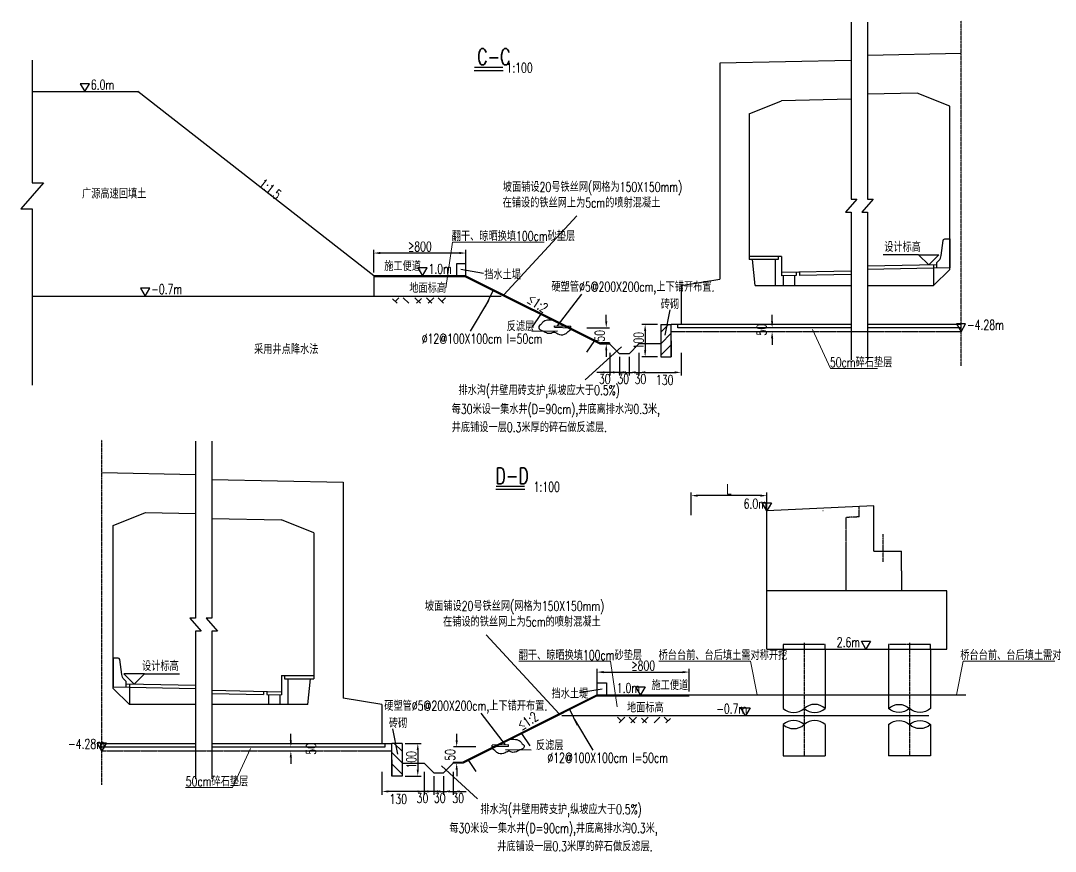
# Model space of a CAD drawing. Header units: millimetres. Extents: x -13998 to 787, y -12849 to 2859.
# Drawn here: x -10049 to -6859, y -11026 to -8465 of the extents above; entities that cross this region are included whole.
import ezdxf
from ezdxf.enums import TextEntityAlignment as Align

# ---------------------------------------------------------------- set-up
doc = ezdxf.new("R2010")
doc.units = ezdxf.units.MM
doc.header["$LTSCALE"] = 0.25
doc.header["$MEASUREMENT"] = 0
doc.linetypes.add('ACAD_ISO04W100', pattern=[30, 24, -3, 0, -3])
doc.linetypes.add('DASHED', pattern=[0.75, 0.5, -0.25])
for name, color, linetype in [('C3', 3, 'Continuous'), ('DIM', 3, 'Continuous'), ('GJ', 4, 'Continuous'), ('GZ', 3, 'Continuous'), ('LG', 1, 'Continuous'), ('TEX文字', 7, 'Continuous'), ('中心线', 5, 'ACAD_ISO04W100'), ('文字', 7, 'Continuous'), ('次轮廓线', 7, 'Continuous'), ('虚线', 2, 'DASHED'), ('轮廓线', 1, 'Continuous')]:
    doc.layers.add(name, color=color, linetype=linetype)
doc.layers.add('引线', color=7, linetype='Continuous', lineweight=13)
doc.styles.get("Standard").update_dxf_attribs({"font": 'simplex1.shx', "width": 0.7, "bigfont": 'hztxt.shx'})
doc.dimstyles.new('10', dxfattribs={"dimscale": 10, "dimtxt": 3, "dimasz": 2, "dimexe": 1, "dimexo": 1, "dimgap": 0.5, "dimtad": 1, "dimdec": 1, "dimdsep": 46, "dimtxsty": 'Standard', "dimcen": 0.5, "dimadec": 0, "dimazin": 0, "dimtfac": 1, "dimtdec": 1, "dimtofl": 0, "dimtmove": 2, "dimatfit": 3, "dimfxl": 0, "dimtolj": 1, "dimtzin": 0, "dimarcsym": 0})

# ---------------------------------------------------------------- blocks, each defined once
blk = doc.blocks.new('*D1')
at = {"layer": 'Defpoints', "color": 0, "ltscale": 100}
for p in [(-8143.2, -9461.8), (-8173.2, -9491.8), (-8143.2, -9549.4)]:
    blk.add_point(p, dxfattribs=at)
at = {"layer": 'DIM', "color": 0, "lineweight": -2, "ltscale": 100}
for p, q in [((-8173.2, -9501.8), (-8173.2, -9559.4)), ((-8143.2, -9489.4), (-8143.2, -9559.4)), ((-8193.2, -9549.4), (-8213.2, -9549.4)), ((-8123.2, -9549.4), (-8103.2, -9549.4))]:
    blk.add_line(p, q, dxfattribs=at)
at = {"layer": 'DIM', "color": 0, "ltscale": 100}
for points in [[(-8193.2, -9546), (-8193.2, -9552.7), (-8173.2, -9549.4)], [(-8123.2, -9546), (-8123.2, -9552.7), (-8143.2, -9549.4)]]:
    blk.add_solid(points, dxfattribs=at)
at = {"layer": 'DIM', "color": 0, "ltscale": 100, "insert": (-8138.3, -9569.9), "char_height": 30, "attachment_point": 5}
blk.add_mtext('\\A1;30', dxfattribs=at)
blk = doc.blocks.new('*D2')
at = {"layer": 'Defpoints', "color": 0, "ltscale": 100}
for p in [(-8075.2, -9401.8), (-8123.8, -9501.8), (-8075.2, -9501.8)]:
    blk.add_point(p, dxfattribs=at)
at = {"layer": 'DIM', "color": 0, "lineweight": -2, "ltscale": 100}
for p, q in [((-8085.2, -9401.8), (-8133.8, -9401.8)), ((-8123.8, -9421.8), (-8123.8, -9481.8)), ((-8085.2, -9501.8), (-8133.8, -9501.8))]:
    blk.add_line(p, q, dxfattribs=at)
at = {"layer": 'DIM', "color": 0, "ltscale": 100}
for points in [[(-8127.1, -9421.8), (-8120.5, -9421.8), (-8123.8, -9401.8)], [(-8127.1, -9481.8), (-8120.5, -9481.8), (-8123.8, -9501.8)]]:
    blk.add_solid(points, dxfattribs=at)
at = {"layer": 'DIM', "color": 0, "ltscale": 100, "insert": (-8143.8, -9451.8), "char_height": 30, "attachment_point": 5, "rotation": 90}
blk.add_mtext('\\A1;100', dxfattribs=at)
blk = doc.blocks.new('*D3')
at = {"layer": 'Defpoints', "color": 0, "ltscale": 100}
for p in [(-8013.2, -9401.8), (-8143.2, -9461.8), (-8013.2, -9549.4)]:
    blk.add_point(p, dxfattribs=at)
at = {"layer": 'DIM', "color": 0, "lineweight": -2, "ltscale": 100}
for p, q in [((-8143.2, -9489.4), (-8143.2, -9559.4)), ((-8013.2, -9489.4), (-8013.2, -9559.4)), ((-8123.2, -9549.4), (-8033.2, -9549.4))]:
    blk.add_line(p, q, dxfattribs=at)
at = {"layer": 'DIM', "color": 0, "ltscale": 100}
for points in [[(-8123.2, -9546), (-8123.2, -9552.7), (-8143.2, -9549.4)], [(-8033.2, -9546), (-8033.2, -9552.7), (-8013.2, -9549.4)]]:
    blk.add_solid(points, dxfattribs=at)
at = {"layer": 'DIM', "color": 0, "ltscale": 100, "insert": (-8063.6, -9572.9), "char_height": 30, "attachment_point": 5}
blk.add_mtext('\\A1;130', dxfattribs=at)
blk = doc.blocks.new('*D4')
at = {"layer": 'Defpoints', "color": 0, "ltscale": 100}
for p in [(-8203.2, -9491.8), (-8173.2, -9491.8), (-8173.2, -9549.4)]:
    blk.add_point(p, dxfattribs=at)
at = {"layer": 'DIM', "color": 0, "lineweight": -2, "ltscale": 100}
for p, q in [((-8203.2, -9501.8), (-8203.2, -9559.4)), ((-8173.2, -9501.8), (-8173.2, -9559.4)), ((-8223.2, -9549.4), (-8243.2, -9549.4)), ((-8153.2, -9549.4), (-8133.2, -9549.4))]:
    blk.add_line(p, q, dxfattribs=at)
at = {"layer": 'DIM', "color": 0, "ltscale": 100}
for points in [[(-8223.2, -9546), (-8223.2, -9552.7), (-8203.2, -9549.4)], [(-8153.2, -9546), (-8153.2, -9552.7), (-8173.2, -9549.4)]]:
    blk.add_solid(points, dxfattribs=at)
at = {"layer": 'DIM', "color": 0, "ltscale": 100, "insert": (-8191.4, -9569.3), "char_height": 30, "attachment_point": 5}
blk.add_mtext('\\A1;30', dxfattribs=at)
blk = doc.blocks.new('*D5')
at = {"layer": 'Defpoints', "color": 0, "ltscale": 100}
for p in [(-8233.2, -9461.8), (-8203.2, -9491.8), (-8203.2, -9549.4)]:
    blk.add_point(p, dxfattribs=at)
at = {"layer": 'DIM', "color": 0, "lineweight": -2, "ltscale": 100}
for p, q in [((-8233.2, -9489.4), (-8233.2, -9559.4)), ((-8203.2, -9501.8), (-8203.2, -9559.4)), ((-8253.2, -9549.4), (-8273.2, -9549.4)), ((-8183.2, -9549.4), (-8163.2, -9549.4))]:
    blk.add_line(p, q, dxfattribs=at)
at = {"layer": 'DIM', "color": 0, "ltscale": 100}
for points in [[(-8253.2, -9546), (-8253.2, -9552.7), (-8233.2, -9549.4)], [(-8183.2, -9546), (-8183.2, -9552.7), (-8203.2, -9549.4)]]:
    blk.add_solid(points, dxfattribs=at)
at = {"layer": 'DIM', "color": 0, "ltscale": 100, "insert": (-8248.4, -9569.9), "char_height": 30, "attachment_point": 5}
blk.add_mtext('\\A1;30', dxfattribs=at)
blk = doc.blocks.new('*D6')
at = {"layer": 'Defpoints', "color": 0, "ltscale": 100}
for p in [(-8313.2, -9411.8), (-8243.7, -9411.8), (-8263.2, -9461.8)]:
    blk.add_point(p, dxfattribs=at)
at = {"layer": 'DIM', "color": 0, "lineweight": -2, "ltscale": 100}
for p, q in [((-8243.7, -9391.8), (-8243.7, -9371.8)), ((-8303.2, -9411.8), (-8233.7, -9411.8)), ((-8253.2, -9461.8), (-8233.7, -9461.8)), ((-8243.7, -9481.8), (-8243.7, -9501.8))]:
    blk.add_line(p, q, dxfattribs=at)
at = {"layer": 'DIM', "color": 0, "ltscale": 100}
for points in [[(-8247.1, -9391.8), (-8240.4, -9391.8), (-8243.7, -9411.8)], [(-8247.1, -9481.8), (-8240.4, -9481.8), (-8243.7, -9461.8)]]:
    blk.add_solid(points, dxfattribs=at)
at = {"layer": 'DIM', "color": 0, "ltscale": 100, "insert": (-8263.7, -9436.8), "char_height": 30, "attachment_point": 5, "rotation": 90}
blk.add_mtext('\\A1;50', dxfattribs=at)
blk = doc.blocks.new('*D7')
at = {"layer": 'Defpoints', "color": 0, "ltscale": 100}
for p in [(-8960.6, -9181.5), (-8676.7, -9251.7), (-8960.6, -9254.7)]:
    blk.add_point(p, dxfattribs=at)
at = {"layer": 'DIM', "color": 0, "lineweight": -2, "ltscale": 100}
for p, q in [((-8960.6, -9241.5), (-8960.6, -9171.5)), ((-8696.7, -9181.5), (-8940.6, -9181.5)), ((-8676.7, -9241.5), (-8676.7, -9171.5))]:
    blk.add_line(p, q, dxfattribs=at)
at = {"layer": 'DIM', "color": 0, "ltscale": 100}
for points in [[(-8940.6, -9178.1), (-8940.6, -9184.8), (-8960.6, -9181.5)], [(-8696.7, -9178.1), (-8696.7, -9184.8), (-8676.7, -9181.5)]]:
    blk.add_solid(points, dxfattribs=at)
at = {"layer": 'DIM', "color": 0, "ltscale": 100, "insert": (-8818.7, -9161.5), "char_height": 30, "attachment_point": 5}
blk.add_mtext('\\A1;≥800', dxfattribs=at)
blk = doc.blocks.new('*D9')
at = {"layer": 'Defpoints', "color": 0, "ltscale": 100}
for p in [(-7693.4, -9411.8), (-7732.3, -9424.3), (-7693.4, -9424.3)]:
    blk.add_point(p, dxfattribs=at)
at = {"layer": 'DIM', "color": 0, "lineweight": -2, "ltscale": 100}
for p, q in [((-7732.3, -9391.8), (-7732.3, -9371.8)), ((-7703.4, -9411.8), (-7742.3, -9411.8)), ((-7703.4, -9424.3), (-7742.3, -9424.3)), ((-7732.3, -9444.3), (-7732.3, -9464.3))]:
    blk.add_line(p, q, dxfattribs=at)
at = {"layer": 'DIM', "color": 0, "ltscale": 100}
for points in [[(-7735.6, -9391.8), (-7728.9, -9391.8), (-7732.3, -9411.8)], [(-7735.6, -9444.3), (-7728.9, -9444.3), (-7732.3, -9424.3)]]:
    blk.add_solid(points, dxfattribs=at)
at = {"layer": 'DIM', "color": 0, "ltscale": 100, "insert": (-7764.8, -9418), "char_height": 30, "attachment_point": 5, "rotation": 90}
blk.add_mtext('\\A1;50', dxfattribs=at)
blk = doc.blocks.new('*D50')
at = {"layer": 'Defpoints', "color": 0, "ltscale": 100}
for p in [(-8805.5, -10753.9), (-8775.5, -10783.9), (-8805.5, -10841.4)]:
    blk.add_point(p, dxfattribs=at)
at = {"layer": 'DIM', "color": 0, "lineweight": -2, "ltscale": 100}
for p, q in [((-8805.5, -10781.4), (-8805.5, -10851.4)), ((-8775.5, -10793.9), (-8775.5, -10851.4)), ((-8825.5, -10841.4), (-8845.5, -10841.4)), ((-8755.5, -10841.4), (-8735.5, -10841.4))]:
    blk.add_line(p, q, dxfattribs=at)
at = {"layer": 'DIM', "color": 0, "ltscale": 100}
for points in [[(-8825.5, -10838.1), (-8825.5, -10844.8), (-8805.5, -10841.4)], [(-8755.5, -10838.1), (-8755.5, -10844.8), (-8775.5, -10841.4)]]:
    blk.add_solid(points, dxfattribs=at)
at = {"layer": 'DIM', "color": 0, "ltscale": 100, "insert": (-8810.4, -10861.9), "char_height": 30, "attachment_point": 5}
blk.add_mtext('\\A1;30', dxfattribs=at)
blk = doc.blocks.new('*D51')
at = {"layer": 'Defpoints', "color": 0, "ltscale": 100}
for p in [(-8873.5, -10693.9), (-8873.5, -10793.9), (-8824.9, -10793.9)]:
    blk.add_point(p, dxfattribs=at)
at = {"layer": 'DIM', "color": 0, "lineweight": -2, "ltscale": 100}
for p, q in [((-8863.5, -10693.9), (-8814.9, -10693.9)), ((-8824.9, -10713.9), (-8824.9, -10773.9)), ((-8863.5, -10793.9), (-8814.9, -10793.9))]:
    blk.add_line(p, q, dxfattribs=at)
at = {"layer": 'DIM', "color": 0, "ltscale": 100}
for points in [[(-8828.2, -10713.9), (-8821.6, -10713.9), (-8824.9, -10693.9)], [(-8828.2, -10773.9), (-8821.6, -10773.9), (-8824.9, -10793.9)]]:
    blk.add_solid(points, dxfattribs=at)
at = {"layer": 'DIM', "color": 0, "ltscale": 100, "insert": (-8844.9, -10743.9), "char_height": 30, "attachment_point": 5, "rotation": 90}
blk.add_mtext('\\A1;100', dxfattribs=at)
blk = doc.blocks.new('*D52')
at = {"layer": 'Defpoints', "color": 0, "ltscale": 100}
for p in [(-8935.5, -10693.9), (-8805.5, -10753.9), (-8935.5, -10841.4)]:
    blk.add_point(p, dxfattribs=at)
at = {"layer": 'DIM', "color": 0, "lineweight": -2, "ltscale": 100}
for p, q in [((-8935.5, -10781.4), (-8935.5, -10851.4)), ((-8805.5, -10781.4), (-8805.5, -10851.4)), ((-8825.5, -10841.4), (-8915.5, -10841.4))]:
    blk.add_line(p, q, dxfattribs=at)
at = {"layer": 'DIM', "color": 0, "ltscale": 100}
for points in [[(-8915.5, -10838.1), (-8915.5, -10844.8), (-8935.5, -10841.4)], [(-8825.5, -10838.1), (-8825.5, -10844.8), (-8805.5, -10841.4)]]:
    blk.add_solid(points, dxfattribs=at)
at = {"layer": 'DIM', "color": 0, "ltscale": 100, "insert": (-8885.1, -10864.9), "char_height": 30, "attachment_point": 5}
blk.add_mtext('\\A1;130', dxfattribs=at)
blk = doc.blocks.new('*D53')
at = {"layer": 'Defpoints', "color": 0, "ltscale": 100}
for p in [(-8775.5, -10783.9), (-8745.5, -10783.9), (-8775.5, -10841.4)]:
    blk.add_point(p, dxfattribs=at)
at = {"layer": 'DIM', "color": 0, "lineweight": -2, "ltscale": 100}
for p, q in [((-8775.5, -10793.9), (-8775.5, -10851.4)), ((-8745.5, -10793.9), (-8745.5, -10851.4)), ((-8795.5, -10841.4), (-8815.5, -10841.4)), ((-8725.5, -10841.4), (-8705.5, -10841.4))]:
    blk.add_line(p, q, dxfattribs=at)
at = {"layer": 'DIM', "color": 0, "ltscale": 100}
for points in [[(-8795.5, -10838.1), (-8795.5, -10844.8), (-8775.5, -10841.4)], [(-8725.5, -10838.1), (-8725.5, -10844.8), (-8745.5, -10841.4)]]:
    blk.add_solid(points, dxfattribs=at)
at = {"layer": 'DIM', "color": 0, "ltscale": 100, "insert": (-8757.3, -10861.4), "char_height": 30, "attachment_point": 5}
blk.add_mtext('\\A1;30', dxfattribs=at)
blk = doc.blocks.new('*D54')
at = {"layer": 'Defpoints', "color": 0, "ltscale": 100}
for p in [(-8745.5, -10783.9), (-8715.5, -10753.9), (-8745.5, -10841.4)]:
    blk.add_point(p, dxfattribs=at)
at = {"layer": 'DIM', "color": 0, "lineweight": -2, "ltscale": 100}
for p, q in [((-8715.5, -10781.4), (-8715.5, -10851.4)), ((-8745.5, -10793.9), (-8745.5, -10851.4)), ((-8765.5, -10841.4), (-8785.5, -10841.4)), ((-8695.5, -10841.4), (-8675.5, -10841.4))]:
    blk.add_line(p, q, dxfattribs=at)
at = {"layer": 'DIM', "color": 0, "ltscale": 100}
for points in [[(-8765.5, -10838.1), (-8765.5, -10844.8), (-8745.5, -10841.4)], [(-8695.5, -10838.1), (-8695.5, -10844.8), (-8715.5, -10841.4)]]:
    blk.add_solid(points, dxfattribs=at)
at = {"layer": 'DIM', "color": 0, "ltscale": 100, "insert": (-8700.3, -10861.9), "char_height": 30, "attachment_point": 5}
blk.add_mtext('\\A1;30', dxfattribs=at)
blk = doc.blocks.new('*D55')
at = {"layer": 'Defpoints', "color": 0, "ltscale": 100}
for p in [(-8705, -10703.9), (-8635.5, -10703.9), (-8685.5, -10753.9)]:
    blk.add_point(p, dxfattribs=at)
at = {"layer": 'DIM', "color": 0, "lineweight": -2, "ltscale": 100}
for p, q in [((-8705, -10683.9), (-8705, -10663.9)), ((-8645.5, -10703.9), (-8715, -10703.9)), ((-8695.5, -10753.9), (-8715, -10753.9)), ((-8705, -10773.9), (-8705, -10793.9))]:
    blk.add_line(p, q, dxfattribs=at)
at = {"layer": 'DIM', "color": 0, "ltscale": 100}
for points in [[(-8708.3, -10683.9), (-8701.6, -10683.9), (-8705, -10703.9)], [(-8708.3, -10773.9), (-8701.6, -10773.9), (-8705, -10753.9)]]:
    blk.add_solid(points, dxfattribs=at)
at = {"layer": 'DIM', "color": 0, "ltscale": 100, "insert": (-8725, -10728.9), "char_height": 30, "attachment_point": 5, "rotation": 90}
blk.add_mtext('\\A1;50', dxfattribs=at)
blk = doc.blocks.new('*D56')
at = {"layer": 'Defpoints', "color": 0, "ltscale": 100}
for p in [(-7988.1, -10473.5), (-8272, -10543.8), (-7988.1, -10546.8)]:
    blk.add_point(p, dxfattribs=at)
at = {"layer": 'DIM', "color": 0, "lineweight": -2, "ltscale": 100}
for p, q in [((-8272, -10533.5), (-8272, -10463.5)), ((-7988.1, -10533.5), (-7988.1, -10463.5)), ((-8252, -10473.5), (-8008.1, -10473.5))]:
    blk.add_line(p, q, dxfattribs=at)
at = {"layer": 'DIM', "color": 0, "ltscale": 100}
for points in [[(-8252, -10470.2), (-8252, -10476.9), (-8272, -10473.5)], [(-8008.1, -10470.2), (-8008.1, -10476.9), (-7988.1, -10473.5)]]:
    blk.add_solid(points, dxfattribs=at)
at = {"layer": 'DIM', "color": 0, "ltscale": 100, "insert": (-8130, -10453.5), "char_height": 30, "attachment_point": 5}
blk.add_mtext('\\A1;≥800', dxfattribs=at)
blk = doc.blocks.new('*D57')
at = {"layer": 'Defpoints', "color": 0, "ltscale": 100}
for p in [(-9255.3, -10703.9), (-9255.3, -10716.4), (-9216.4, -10716.4)]:
    blk.add_point(p, dxfattribs=at)
at = {"layer": 'DIM', "color": 0, "lineweight": -2, "ltscale": 100}
for p, q in [((-9216.4, -10683.9), (-9216.4, -10663.9)), ((-9245.3, -10703.9), (-9206.4, -10703.9)), ((-9245.3, -10716.4), (-9206.4, -10716.4)), ((-9216.4, -10736.4), (-9216.4, -10756.4))]:
    blk.add_line(p, q, dxfattribs=at)
at = {"layer": 'DIM', "color": 0, "ltscale": 100}
for points in [[(-9219.8, -10683.9), (-9213.1, -10683.9), (-9216.4, -10703.9)], [(-9219.8, -10736.4), (-9213.1, -10736.4), (-9216.4, -10716.4)]]:
    blk.add_solid(points, dxfattribs=at)
at = {"layer": 'DIM', "color": 0, "ltscale": 100, "insert": (-9153.9, -10710.1), "char_height": 30, "attachment_point": 5, "rotation": 90}
blk.add_mtext('\\A1;50', dxfattribs=at)
blk = doc.blocks.new('*D58')
at = {"layer": 'Defpoints', "color": 0, "ltscale": 100}
for p in [(-7982.2, -9929.4), (-7748.4, -10020.6), (-7982.2, -10496.6)]:
    blk.add_point(p, dxfattribs=at)
at = {"layer": 'DIM', "color": 0, "lineweight": -2, "ltscale": 100}
for p, q in [((-7982.2, -9989.4), (-7982.2, -9919.4)), ((-7748.4, -9989.4), (-7748.4, -9919.4)), ((-7768.4, -9929.4), (-7962.2, -9929.4))]:
    blk.add_line(p, q, dxfattribs=at)
at = {"layer": 'DIM', "color": 0, "ltscale": 100}
for points in [[(-7962.2, -9926.1), (-7962.2, -9932.8), (-7982.2, -9929.4)], [(-7768.4, -9926.1), (-7768.4, -9932.8), (-7748.4, -9929.4)]]:
    blk.add_solid(points, dxfattribs=at)
at = {"layer": 'DIM', "color": 0, "ltscale": 100, "insert": (-7865.3, -9909.4), "char_height": 30, "attachment_point": 5}
blk.add_mtext('\\A1;L', dxfattribs=at)

msp = doc.modelspace()

# ---------------------------------------------------------------- hatches: boundary and pattern name
at = {"layer": 'GZ'}
h = msp.add_hatch(dxfattribs=at)
h.set_pattern_fill('ANSI38', color=256, scale=8, style=0)
h.set_pattern_definition([(135, (40191.314, -37223.282), (17.960512, 17.960512), []), (45, (40191.314, -37223.282), (53.881537, 17.960512), [63.5, -38.1])])
h.paths.add_polyline_path([(-8902.61, -9336.44), (-8902.61, -9319.08), (-8731.18, -9319.08), (-8731.18, -9336.44)])
h = msp.add_hatch(dxfattribs=at)
h.set_pattern_fill('ANSI31', color=256, scale=200, style=0)
h.set_pattern_definition([(45, (-61663.85, -36603.823), (-17.67767, 17.67767), [])])
h.paths.add_polyline_path([(-8043.23, -9401.79), (-8075.19, -9401.79), (-8075.19, -9501.79), (-8043.23, -9501.79)])
h = msp.add_hatch(dxfattribs=at)
h.set_pattern_fill('ANSI38', color=256, scale=8, style=0)
h.set_pattern_definition([(45, (-57140.005, -38516.96), (-17.960512, 17.960512), []), (135, (-57140.005, -38516.96), (-53.881537, 17.960512), [63.5, -38.1])])
h.paths.add_polyline_path([(-8046.08, -10630.12), (-8046.08, -10612.75), (-8217.51, -10612.75), (-8217.51, -10630.12)])
h = msp.add_hatch(dxfattribs=at)
h.set_pattern_fill('ANSI31', color=256, scale=200, style=0)
h.set_pattern_definition([(135, (44715.158, -37895.89), (17.67767, 17.67767), [])])
h.paths.add_polyline_path([(-8905.46, -10693.86), (-8873.5, -10693.86), (-8873.5, -10793.86), (-8905.46, -10793.86)])

# ---------------------------------------------------------------- linework, layer by layer
for p, q in [((-8650.86, -8618.45), (-8562.13, -8618.45)), ((-10014.49, -8683.7), (-9688.75, -8683.7)), ((-9688.75, -8683.7), (-9688.75, -8684.7)), ((-8960.62, -9251.7), (-9688.75, -8683.7)), ((-9688.75, -8684.7), (-9687.55, -8684.7)), ((-7281.3, -9186.47), (-7389.4, -9186.47)), ((-8676.7, -9214.64), (-8705.85, -9214.64)), ((-8705.85, -9214.64), (-8705.85, -9251.7)), ((-8676.7, -9251.7), (-8676.7, -9214.64)), ((-8960.62, -9251.7), (-8960.62, -9314.26)), ((-10014.49, -9314.26), (-8567.76, -9314.26)), ((-8023.23, -9411.79), (-8023.23, -9401.79)), ((-7488.8, -9411.79), (-8023.23, -9411.79)), ((-7149.48, -9411.79), (-7438.04, -9411.79)), ((-8495.32, -9910.51), (-8584.04, -9910.51)), ((-7574.43, -9976.77), (-7575.63, -9976.77)), ((-7574.43, -9975.77), (-7574.43, -9976.77)), ((-7333.41, -10160.92), (-7333.41, -10222.89)), ((-9667.39, -10478.54), (-9559.29, -10478.54)), ((-8271.99, -10543.77), (-8271.99, -10506.71)), ((-8271.99, -10506.71), (-8242.84, -10506.71)), ((-8242.84, -10506.71), (-8242.84, -10543.77)), ((-7988.07, -10543.77), (-7134.42, -10543.77)), ((-7248.69, -10607.94), (-8380.93, -10607.94)), ((-9799.21, -10703.86), (-9510.65, -10703.86)), ((-9459.89, -10703.86), (-8925.46, -10703.86)), ((-8925.46, -10703.86), (-8925.46, -10693.86))]:
    msp.add_line(p, q)
msp.add_lwpolyline([(-10014.49, -8586.37), (-10014.49, -8964.76), (-9979.49, -8964.76), (-10049.49, -9044.76), (-10014.49, -9044.76), (-10014.49, -9588.9)])
for points in [[(-8650.86, -8608.45, 4, 4, 0), (-8562.13, -8608.45, 0.4, 0.4, 0)], [(-8495.32, -9900.51, 4, 4, 0), (-8584.04, -9900.51, 0.4, 0.4, 0)]]:
    msp.add_lwpolyline(points, format="xyseb")
for points in [[(-9851.62, -8683.7), (-9837.55, -8659.34), (-9865.68, -8659.34)], [(-8810.5, -9251.7), (-8796.44, -9227.34), (-8824.57, -9227.34)], [(-9665.48, -9314.26), (-9651.42, -9289.91), (-9679.54, -9289.91)], [(-7149.48, -9424.29), (-7135.42, -9399.93), (-7163.55, -9399.93)], [(-7748.41, -9975.77), (-7762.47, -9951.41), (-7734.35, -9951.41)], [(-7443.05, -10402.89), (-7457.11, -10378.53), (-7428.98, -10378.53)], [(-8138.19, -10543.77), (-8152.25, -10519.41), (-8124.12, -10519.41)], [(-7814.49, -10607.94), (-7828.56, -10583.58), (-7800.43, -10583.58)], [(-9799.21, -10716.36), (-9813.27, -10692), (-9785.14, -10692)]]:
    msp.add_lwpolyline(points, close=True)
at = {"layer": 'Defpoints', "color": 9}
for p, q in [((-7893.23, -8605.29), (-7893.23, -8665.29)), ((-7234.48, -9217.99), (-7234.48, -9281.49)), ((-9055.46, -9897.36), (-9055.46, -9957.36)), ((-9714.21, -10510.06), (-9714.21, -10573.56))]:
    msp.add_line(p, q, dxfattribs=at)
at = {"layer": 'GJ'}
for p, q in [((-8616.42, -9346.2), (-8592.7, -9297.06)), ((-8470.81, -9408.67), (-8445, -9370.91)), ((-8303.53, -9487.55), (-8278.74, -9450.68)), ((-8332.27, -10638.26), (-8355.99, -10589.13)), ((-8477.88, -10700.74), (-8503.69, -10662.97)), ((-8645.16, -10779.62), (-8669.95, -10742.75))]:
    msp.add_line(p, q, dxfattribs=at)
at = {"layer": 'GZ', "ltscale": 100}
for p, q in [((-8559.65, -9310.23), (-8334.7, -9066.46)), ((-8622.63, -9244.49), (-8692.43, -9232.68)), ((-8394.48, -9406.07), (-8319.32, -9308.47)), ((-8607.37, -9327.44), (-8663.6, -9422.08)), ((-8403.27, -9410.46), (-8403.12, -9405.46)), ((-8403.27, -9410.46), (-8353.3, -9411.96)), ((-8403.12, -9405.46), (-8353.15, -9406.96)), ((-8353.3, -9411.96), (-8353.15, -9406.96)), ((-8013.23, -9401.79), (-8043.23, -9401.79)), ((-8473.49, -9422.16), (-8393.75, -9421.44)), ((-8043.23, -9451.79), (-8043.23, -9501.79)), ((-8389.04, -10602.29), (-8613.99, -10358.52)), ((-8326.06, -10536.56), (-8256.26, -10524.75)), ((-8554.21, -10698.13), (-8629.37, -10600.53)), ((-8341.32, -10619.51), (-8285.09, -10714.15)), ((-8935.46, -10693.86), (-8905.46, -10693.86)), ((-8545.57, -10697.53), (-8595.54, -10699.03)), ((-8595.39, -10704.03), (-8595.54, -10699.03)), ((-8545.42, -10702.53), (-8595.39, -10704.03)), ((-8475.2, -10714.22), (-8554.94, -10713.5)), ((-8545.42, -10702.53), (-8545.57, -10697.53)), ((-8905.46, -10743.86), (-8905.46, -10793.86))]:
    msp.add_line(p, q, dxfattribs=at)
at = {"layer": 'GZ'}
for p, q in [((-8061.85, -9434.16), (-8047.14, -9356.66)), ((-8308.3, -9572.54), (-8196.96, -9470.71)), ((-8886.84, -10726.23), (-8901.55, -10648.73)), ((-8640.39, -10864.61), (-8751.74, -10762.77))]:
    msp.add_line(p, q, dxfattribs=at)
at = {"layer": 'GZ', "ltscale": 100}
for points in [[(-8410.52, -9388.15), (-8412.13, -9388.23), (-8419.89, -9388.53), (-8430.21, -9388.47), (-8440.72, -9394.9), (-8444.55, -9402.54), (-8453.05, -9407.1), (-8451.1, -9417.19), (-8439.74, -9420.23), (-8429.31, -9427.59), (-8415.76, -9430.16), (-8404.61, -9423.24), (-8391.39, -9432.47), (-8374.72, -9434.95), (-8364.2, -9426.8), (-8358.64, -9420.89), (-8354.77, -9418.76), (-8352.91, -9417.74)], [(-8538.18, -10680.22), (-8536.56, -10680.29), (-8528.8, -10680.6), (-8518.49, -10680.54), (-8507.97, -10686.97), (-8504.14, -10694.6), (-8495.64, -10699.16), (-8497.59, -10709.26), (-8508.95, -10712.3), (-8519.38, -10719.66), (-8532.93, -10722.22), (-8544.09, -10715.31), (-8557.3, -10724.53), (-8573.98, -10727.01), (-8584.49, -10718.87), (-8590.05, -10712.96), (-8593.92, -10710.83), (-8595.78, -10709.8)]]:
    msp.add_open_spline(points, degree=3, knots=[26.1571072, 26.1571072, 26.1571072, 26.1571072, 30.9660971, 49.1904771, 56.1751731, 66.5971793, 74.3114381, 81.9656452, 90.6075445, 106.9381731, 121.2654854, 128.4376903, 143.436892, 163.6552728, 174.829601, 181.6604288, 187.9846861, 187.9846861, 187.9846861, 187.9846861], dxfattribs=at)
at = {"layer": 'LG'}
for p, q in [((-8676.7, -9251.7), (-8960.62, -9251.7)), ((-8676.7, -9251.7), (-8262.52, -9458.79)), ((-8677.41, -9254.7), (-8263.23, -9461.79)), ((-8013.23, -9341.78), (-8013.23, -9401.79)), ((-8013.22, -9341.78), (-8013.23, -9341.78)), ((-8075.19, -9401.79), (-8075.19, -9501.79)), ((-8075.19, -9401.79), (-8043.23, -9401.79)), ((-8043.23, -9501.79), (-8043.23, -9401.79)), ((-8263.23, -9461.79), (-8233.23, -9461.79)), ((-8233.23, -9458.79), (-8261.99, -9458.79)), ((-8233.23, -9458.79), (-8233.23, -9461.79)), ((-8075.19, -9501.79), (-8043.23, -9501.79)), ((-8271.99, -10543.77), (-8686.17, -10750.86)), ((-8271.28, -10546.77), (-8685.46, -10753.86)), ((-8271.99, -10543.77), (-7988.07, -10543.77)), ((-8935.47, -10633.85), (-8935.46, -10633.85)), ((-8935.46, -10633.85), (-8935.46, -10693.86)), ((-8905.46, -10793.86), (-8905.46, -10693.86)), ((-8873.5, -10693.86), (-8905.46, -10693.86)), ((-8873.5, -10693.86), (-8873.5, -10793.86)), ((-8715.46, -10750.86), (-8715.46, -10753.86)), ((-8715.46, -10750.86), (-8686.7, -10750.86)), ((-8685.46, -10753.86), (-8715.46, -10753.86)), ((-8873.5, -10793.86), (-8905.46, -10793.86))]:
    msp.add_line(p, q, dxfattribs=at)
at = {"layer": 'LG', "ltscale": 100}
for p, q in [((-8677.41, -9254.7), (-8960.62, -9254.7)), ((-8271.28, -10546.77), (-7988.07, -10546.77))]:
    msp.add_line(p, q, dxfattribs=at)
at = {"layer": 'LG'}
for points in [[(-7488.8, -8469.82), (-7488.8, -9015.29), (-7471.3, -9015.29), (-7506.3, -9055.29), (-7488.8, -9055.29), (-7488.8, -9510.53)], [(-7438.04, -8469.82), (-7438.04, -9015.29), (-7420.54, -9015.29), (-7455.54, -9055.29), (-7438.04, -9055.29), (-7438.04, -9510.53)], [(-8075.19, -9461.79), (-8143.23, -9461.79), (-8173.23, -9491.79), (-8203.23, -9491.79), (-8233.23, -9461.79)], [(-9510.65, -9761.89), (-9510.65, -10307.35), (-9528.15, -10307.35), (-9493.15, -10347.35), (-9510.65, -10347.35), (-9510.65, -10802.59)], [(-9459.89, -9761.89), (-9459.89, -10307.35), (-9477.39, -10307.35), (-9442.39, -10347.35), (-9459.89, -10347.35), (-9459.89, -10802.59)], [(-8873.5, -10753.86), (-8805.46, -10753.86), (-8775.46, -10783.86), (-8745.46, -10783.86), (-8715.46, -10753.86)]]:
    msp.add_lwpolyline(points, dxfattribs=at)
at = {"layer": '中心线'}
for p, q in [((-7149.48, -9529.4), (-7149.48, -8465.08)), ((-9799.21, -10821.47), (-9799.21, -9757.15)), ((-7389.41, -10133.43), (-7389.41, -10048.49)), ((-7633.41, -10382.89), (-7633.41, -10731.5)), ((-7308.41, -10382.89), (-7308.41, -10731.5))]:
    msp.add_line(p, q, dxfattribs=at)
at = {"layer": '引线'}
for p, q in [((-8738.71, -9288.39), (-8718.17, -9147.75)), ((-7607.68, -9417.35), (-7551.99, -9536.94)), ((-8209.98, -10580.46), (-8230.52, -10439.82)), ((-7778.37, -10543.77), (-7798.91, -10439.82)), ((-7163.45, -10543.77), (-7142.91, -10439.82)), ((-9341.01, -10709.42), (-9396.7, -10829.01))]:
    msp.add_line(p, q, dxfattribs=at)
at = {"layer": '引线', "color": 7}
for p, q in [((-8435.5, -9147.75), (-8718.17, -9147.75)), ((-7407.29, -9536.94), (-7551.99, -9536.94)), ((-8513.19, -10439.82), (-8230.52, -10439.82)), ((-8081.58, -10439.82), (-7798.91, -10439.82)), ((-6860.24, -10439.82), (-7142.91, -10439.82)), ((-9541.4, -10829.01), (-9396.7, -10829.01))]:
    msp.add_line(p, q, dxfattribs=at)
at = {"layer": '次轮廓线'}
for p, q in [((-7703.23, -9191.79), (-7803.23, -9191.79)), ((-7713.23, -9201.79), (-7803.23, -9201.79)), ((-7723.23, -9201.79), (-7723.23, -9281.79)), ((-7713.23, -9191.79), (-7713.23, -9201.79)), ((-7703.23, -9191.79), (-7703.23, -9251.89)), ((-7224.48, -9217.79), (-7438.04, -9222.06)), ((-7488.8, -9237.5), (-7703.23, -9241.79)), ((-7658.23, -9250.99), (-7703.23, -9251.89)), ((-7698.23, -9251.79), (-7698.23, -9281.79)), ((-7663.23, -9251.09), (-7663.23, -9281.79)), ((-7658.23, -9240.89), (-7658.23, -9250.99)), ((-7648.23, -9240.69), (-7648.23, -9250.69)), ((-7488.8, -9247.5), (-7648.23, -9250.69)), ((-7184.48, -9226.99), (-7438.04, -9232.06)), ((-7698.41, -10402.89), (-7698.41, -10585.53)), ((-7568.41, -10402.89), (-7568.41, -10585.53)), ((-7373.41, -10402.89), (-7373.41, -10585.53)), ((-7243.41, -10402.89), (-7243.41, -10585.53)), ((-9245.46, -10483.86), (-9245.46, -10543.96)), ((-9245.46, -10483.86), (-9145.46, -10483.86)), ((-9235.46, -10483.86), (-9235.46, -10493.86)), ((-9235.46, -10493.86), (-9145.46, -10493.86)), ((-9225.46, -10493.86), (-9225.46, -10573.86)), ((-9764.21, -10519.06), (-9510.65, -10524.13)), ((-9724.21, -10509.86), (-9510.65, -10514.13)), ((-9459.89, -10529.57), (-9245.46, -10533.86)), ((-9459.89, -10539.57), (-9300.46, -10542.76)), ((-9300.46, -10532.76), (-9300.46, -10542.76)), ((-9290.46, -10532.96), (-9290.46, -10543.06)), ((-9290.46, -10543.06), (-9245.46, -10543.96)), ((-9285.46, -10543.16), (-9285.46, -10573.86)), ((-9250.46, -10543.86), (-9250.46, -10573.86)), ((-7698.41, -10635.33), (-7698.41, -10731.5)), ((-7568.41, -10635.33), (-7568.41, -10731.5)), ((-7373.41, -10635.33), (-7373.41, -10731.5)), ((-7243.41, -10635.33), (-7243.41, -10731.5)), ((-7698.41, -10731.5), (-7568.41, -10731.5)), ((-7243.41, -10731.5), (-7373.41, -10731.5))]:
    msp.add_line(p, q, dxfattribs=at)
at = {"layer": '次轮廓线', "ltscale": 100}
for points in [[(-7224.48, -9227.79), (-7224.48, -9211.53, -0.1989124), (-7223.75, -9209.76), (-7218.17, -9204.18, 0.1667819), (-7210.9, -9189.31), (-7205.03, -9142.37, -0.3782425), (-7200.07, -9137.99), (-7184.48, -9137.99), (-7184.48, -9226.99)], [(-9724.21, -10519.86), (-9724.21, -10503.59, 0.1989124), (-9724.94, -10501.82), (-9730.52, -10496.24, -0.1667819), (-9737.79, -10481.37), (-9743.66, -10434.44, 0.3782425), (-9748.62, -10430.06), (-9764.21, -10430.06), (-9764.21, -10519.06)]]:
    msp.add_lwpolyline(points, format="xyb", dxfattribs=at)
at = {"layer": '次轮廓线'}
for points in [[(-7281.3, -9186.47), (-7217.66, -9186.47), (-7249.48, -9218.29)], [(-9667.39, -10478.54), (-9731.03, -10478.54), (-9699.21, -10510.36)]]:
    msp.add_lwpolyline(points, close=True, dxfattribs=at)
for points in [[(-7698.41, -10585.53, 0.382351), (-7633.41, -10585.53, 0.382351), (-7568.41, -10585.53, 0.382351), (-7633.41, -10585.53)], [(-7243.41, -10585.53, -0.382351), (-7308.41, -10585.53, -0.382351), (-7373.41, -10585.53, -0.382351), (-7308.41, -10585.53)], [(-7568.41, -10635.33, 0.382351), (-7633.41, -10635.33, 0.382351), (-7698.41, -10635.33, 0.382351), (-7633.41, -10635.33)], [(-7373.41, -10635.33, -0.382351), (-7308.41, -10635.33, -0.382351), (-7243.41, -10635.33, -0.382351), (-7308.41, -10635.33)]]:
    msp.add_lwpolyline(points, format="xyb", dxfattribs=at)
at = {"layer": '虚线'}
for p, q in [((-7149.48, -9424.29), (-8043.23, -9424.29)), ((-7463.41, -9994.95), (-7463.41, -9962.95)), ((-7463.41, -9994.95), (-7503.41, -9996.75)), ((-7503.41, -10222.89), (-7503.41, -9996.75)), ((-9799.21, -10716.36), (-8905.46, -10716.36))]:
    msp.add_line(p, q, dxfattribs=at)
for points in [[(-7568.41, -10402.89), (-7568.41, -10387.89), (-7698.41, -10387.89), (-7698.41, -10402.89)], [(-7243.41, -10402.89), (-7243.41, -10387.89), (-7373.41, -10387.89), (-7373.41, -10402.89)]]:
    msp.add_lwpolyline(points, dxfattribs=at)
at = {"layer": '轮廓线'}
for p, q in [((-7149.48, -8566.29), (-7438.04, -8572.06)), ((-7488.8, -8587.5), (-7893.23, -8595.59)), ((-7893.23, -8595.59), (-7893.23, -9261.79)), ((-7488.8, -8707.5), (-7703.23, -8711.79)), ((-7284.48, -8688.99), (-7438.04, -8692.06)), ((-7184.48, -8728.99), (-7284.48, -8688.99)), ((-7803.23, -8751.79), (-7703.23, -8711.79)), ((-7184.48, -9231.79), (-7184.48, -8728.99)), ((-7803.23, -8751.79), (-7803.23, -9201.79)), ((-7784.24, -9281.79), (-7793.23, -9201.79)), ((-7234.48, -9281.79), (-7184.48, -9231.79)), ((-8013.23, -9281.79), (-7893.23, -9261.79)), ((-8013.23, -9281.79), (-8013.23, -9401.79)), ((-7784.24, -9281.79), (-7488.8, -9281.79)), ((-7438.04, -9281.79), (-7234.48, -9281.79)), ((-8013.23, -9321.79), (-8013.23, -9401.79)), ((-7488.8, -9401.79), (-8023.23, -9401.79)), ((-7149.48, -9401.79), (-7438.04, -9401.79)), ((-9799.21, -9858.36), (-9510.65, -9864.13)), ((-9459.89, -9879.57), (-9055.46, -9887.66)), ((-9055.46, -9887.66), (-9055.46, -10553.86)), ((-9764.21, -10021.06), (-9664.21, -9981.06)), ((-9664.21, -9981.06), (-9510.65, -9984.13)), ((-7418.41, -9960.92), (-7748.41, -9975.77)), ((-7748.41, -10402.89), (-7748.41, -9975.77)), ((-7418.41, -10100.92), (-7418.41, -9960.92)), ((-9459.89, -9999.57), (-9245.46, -10003.86)), ((-9145.46, -10043.86), (-9245.46, -10003.86)), ((-9764.21, -10523.86), (-9764.21, -10021.06)), ((-9145.46, -10043.86), (-9145.46, -10493.86)), ((-7418.41, -10100.92), (-7333.41, -10100.92)), ((-7333.41, -10160.92), (-7333.41, -10100.92)), ((-7193.41, -10222.89), (-7748.41, -10222.89)), ((-7748.41, -10402.89), (-7748.41, -10222.89)), ((-7193.41, -10402.89), (-7193.41, -10222.89)), ((-7748.41, -10402.89), (-7193.41, -10402.89)), ((-9164.45, -10573.86), (-9155.46, -10493.86)), ((-9714.21, -10573.86), (-9764.21, -10523.86)), ((-8935.46, -10573.86), (-9055.46, -10553.86)), ((-9510.65, -10573.86), (-9714.21, -10573.86)), ((-9164.45, -10573.86), (-9459.89, -10573.86)), ((-8935.46, -10573.86), (-8935.46, -10693.86)), ((-8935.46, -10613.86), (-8935.46, -10693.86)), ((-9799.21, -10693.86), (-9510.65, -10693.86)), ((-9459.89, -10693.86), (-8925.46, -10693.86))]:
    msp.add_line(p, q, dxfattribs=at)

# ---------------------------------------------------------------- texts
at = {"layer": 'C3', "color": 0, "width": 0.7}
for rotation, p in [(326.28201, (-8490.63, -9331.62)), (33.71799, (-8504.54, -10654.71))]:
    msp.add_text('≤1:2', height=30, rotation=rotation, dxfattribs=at).set_placement(p)
at = {"layer": 'TEX文字', "linetype": 'Continuous', "width": 0.7}
for s, p in [('6.0m', (-9833.11, -8677.29)), ('广源高速回填土', (-9860.37, -9013.34)), ('1.0m', (-8792, -9245.29)), ('-0.7m', (-9646.97, -9307.85)), ('-4.28m', (-7130.97, -9417.88)), ('6.0m', (-7820.12, -9969.36)), ('2.6m', (-7532.95, -10396.47)), ('1.0m', (-8211.3, -10537.36)), ('-0.7m', (-7904.4, -10601.53)), ('-4.28m', (-9903.12, -10709.95))]:
    msp.add_text(s, height=30, dxfattribs=at).set_placement(p)
msp.add_text('1:1.5', height=30, rotation=321.61535, dxfattribs=at).set_placement((-9317.45, -8973.17))
at = {"layer": '文字', "width": 0.7}
for s, height, p in [('C-C', 50, (-8641.56, -8601.23)), ('1:100', 30, (-8551.59, -8625.13)), ('坡面铺设20号铁丝网(网格为150X150mm)', 30, (-8562.69, -8992.63)), ('在铺设的铁丝网上为5cm的喷射混凝土', 30, (-8563.47, -9041.05)), ('施工便道', 30, (-8928.57, -9236.94)), ('挡水土堤', 30, (-8619.95, -9262.79)), ('地面标高', 30, (-8851.03, -9304.2)), ('硬塑管%%c5@200X200cm,上下错开布置.', 30, (-8412.71, -9300.3)), ('砖砌', 30, (-8075.75, -9354.2)), ('反滤层', 30, (-8550.73, -9422.13)), ('%%C12@100X100cm l=50cm', 30, (-8812.63, -9460.7)), ('排水沟(井壁用砖支护,纵坡应大于0.5%)', 30, (-8699.71, -9619.38)), ('每30米设一集水井(D=90cm),井底离排水沟0.3米,', 30, (-8720.44, -9677.56)), ('井底铺设一层0.3米厚的碎石做反滤层.', 30, (-8720.44, -9733.59)), ('D-D', 50, (-8585.11, -9893.3)), ('1:100', 30, (-8467.78, -9917.2)), ('坡面铺设20号铁丝网(网格为150X150mm)', 30, (-8802.96, -10284.69)), ('在铺设的铁丝网上为5cm的喷射混凝土', 30, (-8747.16, -10333.12)), ('施工便道', 30, (-8104.29, -10529)), ('挡水土堤', 30, (-8412.57, -10554.86)), ('硬塑管%%c5@200X200cm,上下错开布置.', 30, (-8928.27, -10592.37)), ('地面标高', 30, (-8179.84, -10597.88)), ('砖砌', 30, (-8914.28, -10646.27)), ('反滤层', 30, (-8460.63, -10714.19)), ('%%C12@100X100cm l=50cm', 30, (-8425.16, -10752.77)), ('排水沟(井壁用砖支护,纵坡应大于0.5%)', 30, (-8631.97, -10911.44)), ('每30米设一集水井(D=90cm),井底离排水沟0.3米,', 30, (-8727.44, -10969.63)), ('井底铺设一层0.3米厚的碎石做反滤层.', 30, (-8579.91, -11025.65))]:
    msp.add_text(s, height=height, dxfattribs=at).set_placement(p)
at = {"layer": '文字', "linetype": 'Continuous', "width": 0.7}
for s, p in [('翻干、晾晒换填100cm砂垫层 ', (-8720.28, -9144.25)), ('采用井点降水法', (-9329.77, -9493.14)), ('50cm碎石垫层', (-7554.1, -9533.44)), ('翻干、晾晒换填100cm砂垫层 ', (-8514.01, -10436.32)), ('桥台台前、台后填土需对称开挖', (-8082.4, -10436.32)), ('桥台台前、台后填土需对称开挖', (-7151.93, -10436.32)), ('50cm碎石垫层', (-9540.3, -10825.51))]:
    msp.add_text(s, height=30, dxfattribs=at).set_placement(p)
at = {"layer": '文字', "width": 0.7}
for p in [(-7330.09, -9162.84), (-9618.6, -10454.91)]:
    msp.add_text('设计标高', height=30, dxfattribs=at).set_placement(p, align=Align.MIDDLE_CENTER)

# ---------------------------------------------------------------- dimensions: what is measured, and where the dimension line sits
at = {"layer": 'DIM', "ltscale": 100}
dim = msp.add_linear_dim(base=(-8960.62, -9181.48), p1=(-8676.7, -9251.7), p2=(-8960.62, -9254.7), text='≥800', dimstyle='10', override={"dimtxsty": 'Standard'}, dxfattribs=at)
dim.commit()
dim.dimension.update_dxf_attribs({"geometry": '*D7', "text_midpoint": (-8818.66, -9161.48)})
for base, p1, p2, picture, middle in [((-8243.73, -9411.79), (-8263.23, -9461.79), (-8313.23, -9411.79), '*D6', (-8263.73, -9436.79)), ((-8123.79, -9501.79), (-8075.19, -9401.79), (-8075.19, -9501.79), '*D2', (-8143.79, -9451.79)), ((-8704.97, -10703.86), (-8685.46, -10753.86), (-8635.46, -10703.86), '*D55', (-8724.97, -10728.86)), ((-8824.9, -10793.86), (-8873.5, -10693.86), (-8873.5, -10793.86), '*D51', (-8844.9, -10743.86))]:
    dim = msp.add_linear_dim(base=base, p1=p1, p2=p2, angle=90, dimstyle='10', override={"dimtxsty": 'Standard'}, dxfattribs=at)
    dim.commit()
    dim.dimension.update_dxf_attribs({"geometry": picture, "text_midpoint": middle})
for base, p1, p2, angle, text, picture, middle in [((-7732.27, -9424.29), (-7693.39, -9411.79), (-7693.39, -9424.29), 90, '50', '*D9', (-7764.77, -9418.04)), ((-7988.07, -10473.55), (-8271.99, -10543.77), (-7988.07, -10546.77), 180, '≥800', '*D56', (-8130.03, -10453.55)), ((-9216.42, -10716.36), (-9255.3, -10703.86), (-9255.3, -10716.36), 90, '50', '*D57', (-9153.92, -10710.11))]:
    dim = msp.add_linear_dim(base=base, p1=p1, p2=p2, angle=angle, text=text, dimstyle='10', override={"dimtxsty": 'Standard'}, dxfattribs=at)
    dim.commit()
    dim.dimension.update_dxf_attribs({"geometry": picture, "text_midpoint": middle})
for base, p1, p2, picture, middle in [((-8013.23, -9549.35), (-8143.23, -9461.79), (-8013.23, -9401.79), '*D3', (-8063.58, -9572.86)), ((-8203.23, -9549.35), (-8233.23, -9461.79), (-8203.23, -9491.79), '*D5', (-8248.35, -9569.86)), ((-8143.23, -9549.35), (-8173.23, -9491.79), (-8143.23, -9461.79), '*D1', (-8138.29, -9569.86)), ((-8173.23, -9549.35), (-8203.23, -9491.79), (-8173.23, -9491.79), '*D4', (-8191.42, -9569.32))]:
    dim = msp.add_linear_dim(base=base, p1=p1, p2=p2, dimstyle='10', override={"dimtxsty": 'Standard'}, dxfattribs=at)
    dim.commit()
    dim.dimension.update_dxf_attribs({"geometry": picture, "text_midpoint": middle, "dimtype": 160})
dim = msp.add_linear_dim(base=(-7982.2, -9929.44), p1=(-7748.41, -10020.65), p2=(-7982.2, -10496.61), angle=180, text='L', dimstyle='10', dxfattribs=at)
dim.commit()
dim.dimension.update_dxf_attribs({"geometry": '*D58', "text_midpoint": (-7865.3, -9909.44)})
for base, p1, p2, picture, middle in [((-8935.46, -10841.42), (-8805.46, -10753.86), (-8935.46, -10693.86), '*D52', (-8885.11, -10864.92)), ((-8805.46, -10841.42), (-8775.46, -10783.86), (-8805.46, -10753.86), '*D50', (-8810.4, -10861.93)), ((-8775.46, -10841.42), (-8745.46, -10783.86), (-8775.46, -10783.86), '*D53', (-8757.27, -10861.39)), ((-8745.46, -10841.42), (-8715.46, -10753.86), (-8745.46, -10783.86), '*D54', (-8700.34, -10861.93))]:
    dim = msp.add_linear_dim(base=base, p1=p1, p2=p2, angle=180, dimstyle='10', override={"dimtxsty": 'Standard'}, dxfattribs=at)
    dim.commit()
    dim.dimension.update_dxf_attribs({"geometry": picture, "text_midpoint": middle, "dimtype": 160})

doc.saveas('drawing.dxf')
